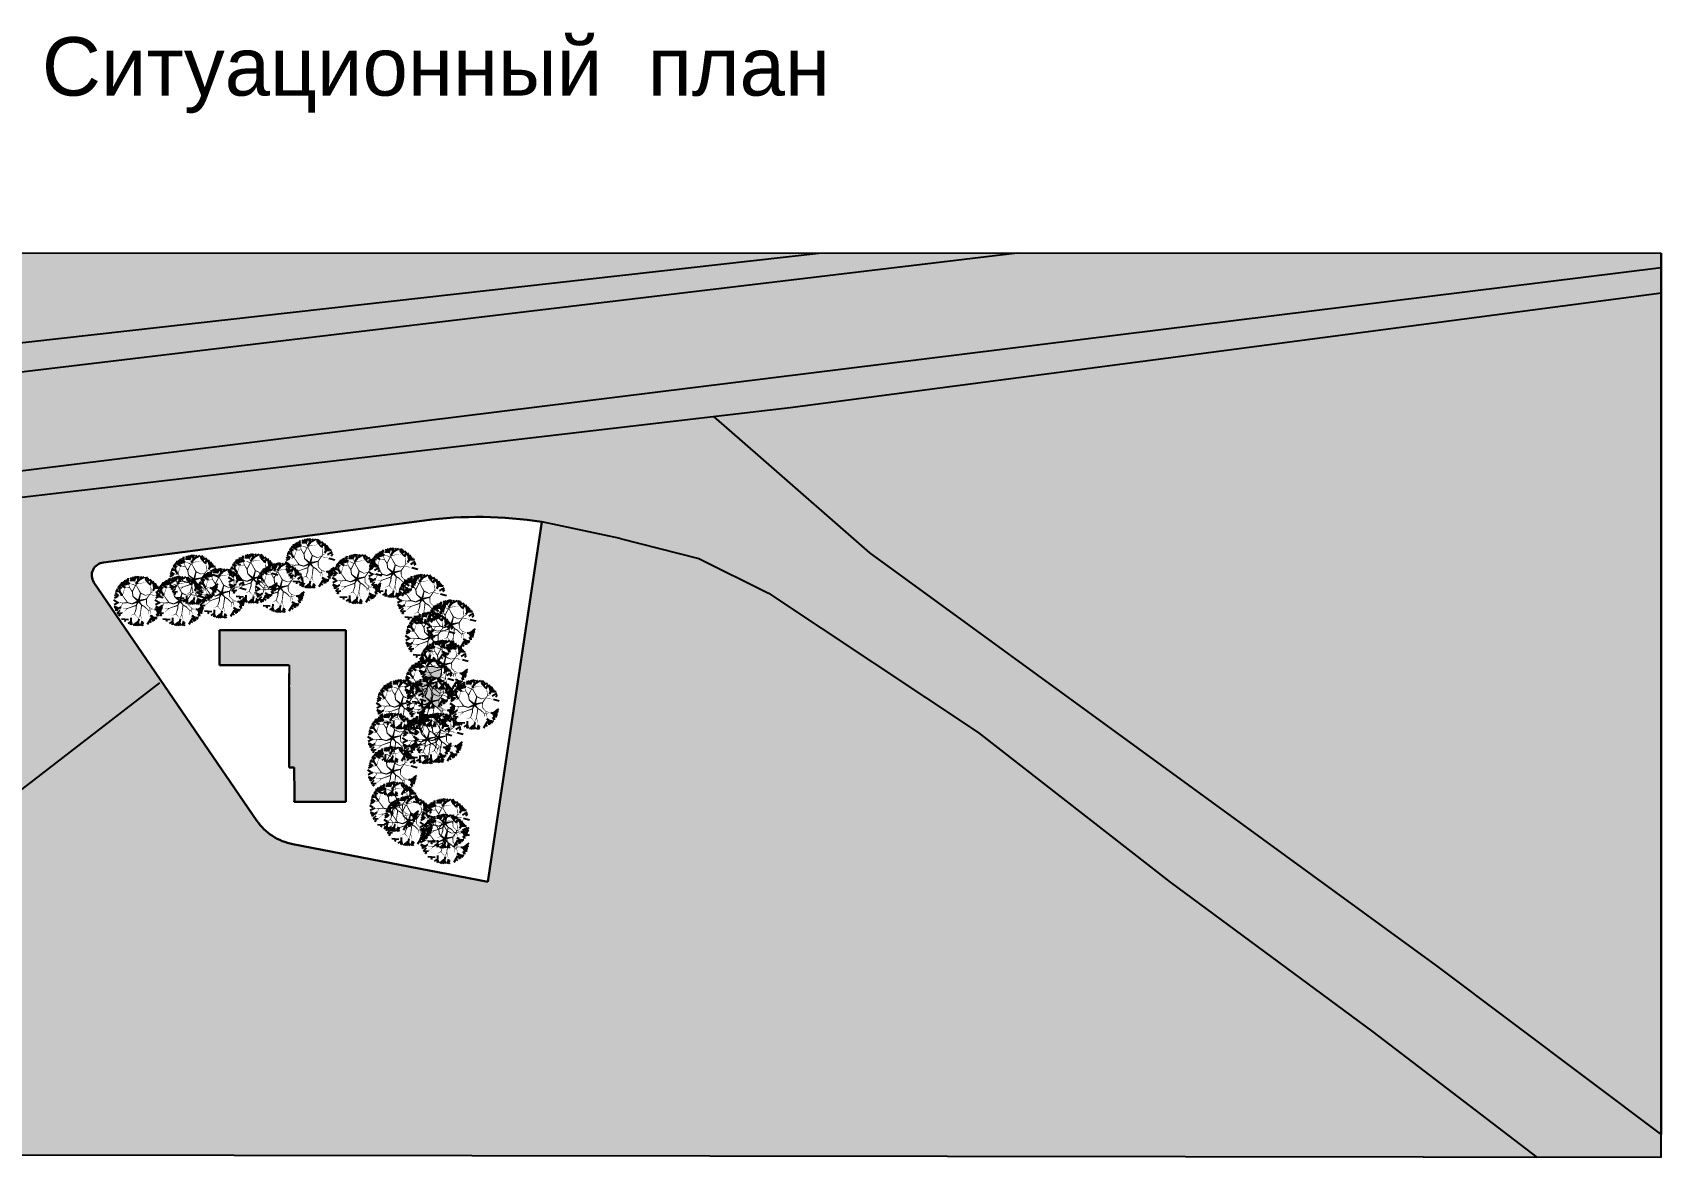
# Model space of a CAD drawing. Header units: millimetres. Extents: x 474215 to 2043163, y -374230 to 1199080.
# Drawn here: x 847060 to 1404431, y 12292 to 397206 of the extents above; entities that cross this region are included whole.
import ezdxf

# ---------------------------------------------------------------- set-up
doc = ezdxf.new("R2010")
doc.units = ezdxf.units.MM
doc.header["$MEASUREMENT"] = 0
doc.layers.add('trees', color=118, linetype='Continuous')
doc.layers.add('trees 2', color=114, linetype='Continuous')
doc.styles.get("Standard").update_dxf_attribs({"font": 'arial.ttf'})

# ---------------------------------------------------------------- blocks, each defined once
blk = doc.blocks.new('T55')
at = {"layer": 'trees'}
for points in [[(-1.53, 0.84), (-1.45, 1.43)], [(-0.97, 1.54), (-1.19, 1.64)], [(-1.1, 1.41), (-1.06, 1.64)], [(-0.96, 1.35), (-1, 1.75)], [(-0.7, 1.62), (-0.9, 1.77)], [(-0.63, 1.3), (-0.74, 1.85)], [(-0.72, 1.68), (-0.68, 1.89)], [(-0.68, 1.53), (-0.45, 1.92)], [(-0.62, 1.54), (-0.4, 1.96)], [(-0.51, 1.77), (-0.62, 1.91)], [(-0.12, 1.73), (-0.32, 1.96)], [(-0.01, 1.45), (-0.21, 1.99)], [(-0.11, 1.74), (0.05, 1.98)], [(0.1, 1.68), (0.66, 1.87)], [(0.36, 1.76), (0.33, 1.95)], [(0.8, 1.4), (1.15, 1.6)], [(0.9, 1.57), (0.98, 1.69)], [(0.97, 1.49), (0.96, 1.73)], [(1.06, 1.27), (1.19, 1.59)], [(1.1, 0.96), (1.37, 1.42)], [(1.21, 1.33), (1.41, 1.39)], [(1.38, 1.18), (1.46, 1.34)], [(-1.84, 0.11), (-2.06, -0.01)], [(-1.51, 0.02), (-2.05, 0.17)], [(-1.79, -0.03), (-2.04, 0.1)], [(-1.5, 0.06), (-2.04, -0.12)], [(-1.92, 0.05), (-2.03, 0.23)], [(-1.75, 0.08), (-1.99, 0.46)], [(-1.68, 0.67), (-1.97, 0.59)], [(-1.78, 0.33), (-1.96, 0.48)], [(-1.38, 0.65), (-1.95, 0.71)], [(-1.68, 0.69), (-1.82, 0.94)], [(-1.47, 0.6), (-1.75, 1.02)], [(-1.49, 1.11), (-1.67, 1.17)], [(1.13, 1.17), (1.6, 1.16)], [(1.22, 1.16), (1.57, 1.21)], [(1.36, 0.07), (1.66, -0.13), (1.89, -0.62)], [(1.41, 0.71), (1.67, 1.03)], [(1.53, 0.73), (1.85, 0.68)], [(1.6, 0.2), (1.95, 0.1)], [(1.67, 0.29), (1.86, 0.52)], [(1.74, 0.16), (1.92, 0.35)], [(-1.89, -0.07), (-2.02, -0.28)], [(-1.82, -0.35), (-2.01, -0.22)], [(-1.84, -0.25), (-2.01, -0.34)], [(-1.82, -0.25), (-1.98, -0.51)], [(-1.67, -0.01), (-1.83, -0.24)], [(-1.26, -1.04), (-1.76, -1.11)], [(-1.36, -1.29), (-1.44, -1.48)], [(-1.06, -1.26), (-1.32, -1.61)], [(-0.79, -1.31), (-0.88, -1.87)], [(0.7, -1.25), (0.65, -1.61), (0.32, -2.04)], [(1.18, -1.06), (1.45, -1.15), (1.53, -1.27)], [(1.21, -1.05), (1.59, -0.75), (1.87, -0.71)], [(1.29, -1.01), (1.69, -1.11)], [(1.35, -1.21), (1.48, -1.39)], [(1.37, -0.62), (1.91, -0.66)], [(1.37, -1.11), (1.46, -1.42)], [(1.44, -0.89), (1.76, -0.94)], [(1.57, -0.91), (1.65, -1.17)], [(1.61, -0.64), (1.81, -0.93)], [(1.64, -0.45), (1.98, -0.42)], [(1.65, -0.91), (1.86, -0.78)], [(1.66, -0.13), (1.99, -0.01)], [(1.78, -0.39), (1.94, -0.33)], [(1.81, -0.07), (1.95, -0.17)], [(1.83, -0.17), (1.98, -0.19)], [(-1.15, -1.44), (-1.38, -1.53)], [(-0.6, -1.8), (-0.85, -1.57), (-1.21, -1.7)], [(-0.97, -1.69), (-1.19, -1.71)], [(-1.01, -1.64), (-1.08, -1.77)], [(-0.84, -1.61), (-1.07, -1.78)], [(-0.85, -1.72), (-0.72, -1.93)], [(-0.77, -1.84), (-0.83, -1.9)], [(-0.81, -1.49), (-0.67, -1.74)], [(-0.67, -1.75), (-0.66, -1.94)], [(-0.66, -1.73), (-0.5, -1.99)], [(-0.45, -1.81), (-0.56, -2.01)], [(-0.39, -1.6), (-0.36, -1.88), (-0.42, -2)], [(-0.38, -1.62), (0.07, -1.82), (0.23, -2.06)], [(-0.09, -1.88), (-0.29, -2.06)], [(-0.12, -1.75), (-0.03, -2.06)], [(-0.05, -1.95), (0.15, -2.08)], [(0.47, -1.79), (0.62, -1.94)], [(0.48, -1.83), (0.59, -1.95)], [(0.59, -1.5), (0.78, -1.89)], [(0.65, -1.61), (0.91, -1.85)], [(0.77, -1.72), (0.75, -1.89)], [(1.28, -1.33), (0.95, -1.46), (0.91, -1.83)], [(0.92, -1.4), (0.99, -1.77)], [(0.94, -1.63), (1.03, -1.75)], [(0.95, -1.56), (1.2, -1.63)], [(1.03, -1.43), (1.32, -1.51)], [(1.23, -1.51), (1.26, -1.58)]]:
    blk.add_lwpolyline(points, dxfattribs=at)
for points in [[(-0.02, -0.04, 0.168, 0.084, 0), (-0.01, 0.35, 0.084, 0.084, 0), (-0.11, 0.6, 0.084, 0.0504, 0), (-0.15, 1.05, 0.0504, 0, 0), (-0.64, 1.29, 0, 0, 0), (-1.1, 1.42, 0, 0, 0), (-1.23, 1.52, 0, 0, 0)], [(-0.4, 0.17, 0.084, 0.0504, 0), (-0.6, 0.89, 0.0504, 0, 0), (-0.96, 1.35, 0, 0, 0), (-1.27, 1.52, 0, 0, 0)], [(-0.6, 0.9, 0.0504, 0, 0), (-0.61, 1.53, 0, 0, 0), (-0.89, 1.8, 0, 0, 0)], [(-0.14, 1.06, 0.0504, 0, 0), (0.11, 1.35, 0, 0, 0), (0, 1.45, 0, 0, 0), (0.17, 1.96, 0, 0, 0)], [(-0.04, -0.03, 0.168, 0.084, 0), (0.35, 0.38, 0.084, 0.084, 0), (0.73, 0.43, 0.084, 0.0504, 0), (1.09, 0.62, 0.0504, 0, 0), (1.07, 1.27, 0, 0, 0), (0.71, 1.87, 0, 0, 0)], [(0, 0.36, 0.084, 0.0504, 0), (0.55, 0.87, 0.0504, 0, 0), (0.8, 1.4, 0, 0, 0), (0.82, 1.75, 0, 0, 0)], [(0.56, 0.87, 0.0504, 0, 0), (1.13, 1.16, 0, 0, 0), (1.24, 1.54, 0, 0, 0)], [(-0.04, -0.03, 0.168, 0.084, 0), (-0.39, 0.15, 0.084, 0.084, 0), (-0.66, 0.18, 0.084, 0.0504, 0), (-1.08, 0.34, 0.0504, 0, 0), (-1.51, 0.01, 0, 0, 0), (-1.83, -0.35, 0, 0, 0), (-1.98, -0.42, 0, 0, 0)], [(-1.08, 0.1, 0.0504, 0, 0), (-1.5, 0.08, 0, 0, 0), (-1.77, 0.31, 0, 0, 0), (-2, 0.4, 0, 0, 0)], [(-0.02, -0.04, 0.168, 0.084, 0), (-0.56, -0.44, 0.084, 0.0504, 0), (-0.75, -0.04, 0.0504, 0.0336, 0), (-1.08, 0.1, 0.0336, 0.0336, 0), (-1.21, 0.31, 0.0504, 0, 0), (-1.45, 0.58, 0, 0, 0), (-1.89, 0.7, 0, 0, 0)], [(-1.09, 0.35, 0.0504, 0, 0), (-1.24, 0.71, 0, 0, 0), (-1.37, 0.65, 0, 0, 0), (-1.75, 1.03, 0, 0, 0)], [(-0.04, -0.03, 0.168, 0.084, 0), (0.07, -0.7, 0.084, 0.0504, 0), (-0.37, -0.69, 0.0504, 0.0336, 0), (-0.64, -0.91, 0.0336, 0.0336, 0), (-0.89, -0.94, 0.0504, 0, 0), (-1.24, -1.03, 0, 0, 0), (-1.54, -1.37, 0, 0, 0)], [(-0.02, -0.04, 0.168, 0.084, 0), (0.53, -0.21, 0.084, 0.084, 0), (0.73, -0.53, 0.084, 0.0504, 0), (1.07, -0.76, 0.0504, 0, 0), (1.64, -0.46, 0, 0, 0), (2.02, 0.13, 0, 0, 0)], [(0.74, 0.43, 0.084, 0.0504, 0), (1.35, 0.06, 0.0504, 0, 0), (1.45, -0.89, 0, 0, 0), (1.16, -1.68, 0, 0, 0)], [(1.1, 0.62, 0.0504, 0, 0), (1.8, 0.82, 0, 0, 0)], [(1.36, 0.07, 0.0504, 0, 0), (1.68, 0.28, 0, 0, 0), (1.93, 0.21, 0, 0, 0)], [(-0.56, -0.44, 0.084, 0.0504, 0), (-0.69, -1.09, 0.0504, 0, 0), (-0.88, -1.23, 0, 0, 0), (-1.29, -1.27, 0, 0, 0), (-1.64, -1.23, 0, 0, 0)], [(-0.64, -0.91, 0.0504, 0, 0), (-0.81, -1.31, 0, 0, 0), (-1.14, -1.44, 0, 0, 0), (-1.32, -1.61, 0, 0, 0)], [(0.74, -0.54, 0.084, 0.0504, 0), (0.69, -1.25, 0.0504, 0, 0), (-0.13, -1.76, 0, 0, 0), (-0.97, -1.85, 0, 0, 0)], [(-0.7, -1.08, 0.0504, 0.0504, 0), (-0.55, -1.4, 0.0504, 0, 0), (-0.39, -1.6, 0, 0, 0), (-0.67, -1.96, 0, 0, 0)], [(0.07, -0.7, 0.084, 0.0504, 0), (0.59, -1.1, 0.0504, 0, 0), (0.64, -1.32, 0, 0, 0), (0.49, -1.71, 0, 0, 0), (0.3, -2.01, 0, 0, 0)], [(0.58, -1.1, 0.0504, 0.0504, 0), (0.94, -1.11, 0.0504, 0, 0), (1.18, -1.06, 0, 0, 0), (1.39, -1.47, 0, 0, 0)], [(0.7, -1.25, 0.0504, 0, 0), (1.03, -1.45, 0, 0, 0), (1.08, -1.7, 0, 0, 0)], [(1.07, -0.77, 0.0504, 0, 0), (1.56, -1.32, 0, 0, 0)]]:
    blk.add_lwpolyline(points, format="xyseb", dxfattribs=at)

msp = doc.modelspace()

# ---------------------------------------------------------------- hatches: boundary and pattern name
h = msp.add_hatch(color=252)
h.dxf.hatch_style = 1
h.paths.add_polyline_path([(791762.4, 274886.5), (1183975.4, 321740.1), (1116067.7, 321753.4), (605422.6, 264298.1), (605422.6, 252580.3), (673742.3, 260758.6)])
h.paths.add_polyline_path([(842448.4, 321807), (790559.7, 321817.2), (605395, 300489.2), (605393.5, 293059)])
at = {"true_color": 0xc7c8ca}
h = msp.add_hatch(color=9, dxfattribs=at)
h.dxf.hatch_style = 1
h.paths.add_polyline_path([(1404398.7, 316767.9), (1404399.7, 321696.9), (1183975.4, 321740.1), (791762.4, 274886.5), (673742.3, 260758.6), (605422.6, 252580.3), (605422.6, 217776.2)])
h.paths.add_polyline_path([(1116067.7, 321753.4), (842448.4, 321807), (605422.6, 293062.5), (605422.6, 264298.1)])
h.paths.add_polyline_path([(790559.7, 321817.2), (605399.2, 321853.5), (605395, 300489.2)])
h.paths.add_polyline_path([(605422.6, 53272.3), (605422.6, 13435.7), (616439.1, 13419.1)], flags=0)
edge = h.paths.add_edge_path()
edge.add_arc((999533.7, 90486.2), 140976.4, 81.125141, 97.47834)
edge.add_line((981185.4, 230263.4), (871358.6, 215846.7))
edge.add_arc((871650.8, 211523.4), 4333.1, 93.866673, 214.33061)
edge.add_line((868072.5, 209079.7), (891220.6, 175184.8))
edge.add_line((891220.6, 175184.8), (835963.7, 132461.3))
edge.add_line((835963.7, 132461.3), (835963.7, 158800.2))
edge.add_line((835963.7, 158800.2), (828982.9, 165194.8))
edge.add_line((828982.9, 165194.8), (822002.1, 168566.5))
edge.add_line((822002.1, 168566.5), (815412.2, 170349.8))
edge.add_line((815412.2, 170349.8), (811149.5, 170422))
edge.add_line((811149.5, 170422), (808115.1, 169772.2))
edge.add_line((808115.1, 169772.2), (805803.1, 168400.5))
edge.add_line((805803.1, 168400.5), (804791.7, 166739.9))
edge.add_line((804791.7, 166739.9), (808662.1, 103414.1))
edge.add_line((808662.1, 103414.1), (811760.3, 50416.9))
edge.add_line((811760.3, 50416.9), (814777.7, 27914.4))
edge.add_line((814777.7, 27914.4), (819869.8, 13111.4))
edge.add_line((819869.8, 13111.4), (665169.6, 13345.4))
edge.add_line((665169.6, 13345.4), (652177.3, 59342.4))
edge.add_line((652177.3, 59342.4), (632718.4, 117291.6))
edge.add_line((632718.4, 117291.6), (611671.8, 166131.3))
edge.add_line((611671.8, 166131.3), (605422.6, 176509.3))
edge.add_line((605422.6, 176509.3), (605422.6, 210448.8))
edge.add_line((605422.6, 210448.8), (670295.2, 218024.9))
edge.add_line((670295.2, 218024.9), (818193.6, 235296.9))
edge.add_line((818193.6, 235296.9), (893199.2, 244056.3))
edge.add_line((893199.2, 244056.3), (985139.5, 254793.4))
edge.add_line((985139.5, 254793.4), (1080104, 265883.7))
edge.add_line((1080104, 265883.7), (1096189.4, 251818.9))
edge.add_line((1096189.4, 251818.9), (1133484.1, 219208.9))
edge.add_line((1133484.1, 219208.9), (1190929.5, 177316.4))
edge.add_line((1190929.5, 177316.4), (1327508.9, 77889.3))
edge.add_line((1327508.9, 77889.3), (1404340.6, 20130.2))
edge.add_line((1404340.6, 20130.2), (1404339.1, 12291.7))
edge.add_line((1404339.1, 12291.7), (1361873.4, 12351.2))
edge.add_line((1361873.4, 12351.2), (1305702.7, 55292.3))
edge.add_line((1305702.7, 55292.3), (1236359.5, 106521.3))
edge.add_line((1236359.5, 106521.3), (1170628.5, 157749.1))
edge.add_line((1170628.5, 157749.1), (1098897.8, 205421.7))
edge.add_line((1098897.8, 205421.7), (1075001.2, 217184.8))
edge.add_line((1075001.2, 217184.8), (1048112.9, 224033.7))
edge.add_line((1048112.9, 224033.7), (1021283.1, 229774.8))
h = msp.add_hatch(color=8)
h.dxf.hatch_style = 1
h.paths.add_polyline_path([(1404398.7, 316767.9), (1404399.7, 321696.9), (1183975.4, 321740.1), (791762.4, 274886.5), (673742.3, 260758.6), (605422.6, 252580.3), (605422.6, 217776.2)])
h.paths.add_polyline_path([(1116067.7, 321753.4), (842448.4, 321807), (605422.6, 293062.5), (605422.6, 264298.1)])
h.paths.add_polyline_path([(804791.7, 166739.9), (805803.1, 168400.5), (808115.1, 169772.2), (811149.5, 170422), (815412.2, 170349.8), (822002.1, 168566.5), (828982.9, 165194.8), (835963.7, 158800.2), (835963.7, 132461.3), (891220.6, 175184.8), (868072.5, 209079.7, -0.53867307), (870817.3, 215775.6), (981185.4, 230263.4, -0.07147564), (1021283.1, 229774.8), (1048112.9, 224033.7), (1075001.2, 217184.8), (1098897.8, 205421.7), (1170628.5, 157749.1), (1236359.5, 106521.3), (1305702.7, 55292.3), (1361873.4, 12351.2), (1404339.1, 12291.7), (1404340.6, 20130.2), (1327508.9, 77889.3), (1190929.5, 177316.4), (1133484.1, 219208.9), (1096189.4, 251818.9), (1080104, 265883.7), (985139.5, 254793.4), (893199.2, 244056.3), (818193.6, 235296.9), (670295.2, 218024.9), (605422.6, 210448.8), (605422.6, 176509.3), (611671.8, 166131.3), (632718.4, 117291.6), (652177.3, 59342.4), (665169.6, 13345.4), (819869.8, 13111.4), (814777.7, 27914.4), (811760.3, 50416.9), (808662.1, 103414.1)])
h = msp.add_hatch(color=252)
h.dxf.hatch_style = 1
h.paths.add_polyline_path([(818193.6, 235296.9), (893199.2, 244056.3), (985139.5, 254793.4), (1106268, 268939.2), (1235591, 285957.7), (1404339.1, 308164.4), (1404339.1, 316760.5), (605422.6, 217776.2), (605422.6, 210448.8), (670295.2, 218024.9)])
at = {"true_color": 0xacadaf}
h = msp.add_hatch(color=253, dxfattribs=at)
h.dxf.hatch_style = 1
h.paths.add_polyline_path([(1327508.9, 77889.3), (1404340.6, 20130.2), (1404397, 308172), (1235591, 285957.7), (1106268, 268939.2), (1080104, 265883.7), (1096189.4, 251818.9), (1133484.1, 219208.9), (1190929.5, 177316.4)])
h = msp.add_hatch(color=253, dxfattribs=at)
h.dxf.hatch_style = 1
h.paths.add_polyline_path([(1133484.1, 219208.9), (1096189.4, 251818.9), (1080104, 265883.7), (985139.5, 254793.4), (893199.2, 244056.3), (818193.6, 235296.9), (670295.2, 218024.9), (605422.6, 210448.8), (605422.6, 176509.3), (611671.8, 166131.3), (632718.4, 117291.6), (652177.3, 59342.4), (665169.6, 13345.4), (819869.8, 13111.4), (1404339.1, 12291.7), (1404340.6, 20130.2), (1327508.9, 77889.3), (1190929.5, 177316.4)])
h.paths.add_polyline_path([(1002842.1, 106626.6), (936122.3, 119494.4, -0.1952793), (923773.7, 127518.5), (868072.5, 209079.7, -0.53867307), (870817.3, 215775.6), (981185.4, 230263.4, -0.07147564), (1021283.1, 229774.8)], flags=16)
h.paths.add_polyline_path([(1002942.3, 161849.1), (1002981.2, 161843.7), (1002966.4, 161888.5)], flags=0)
h.paths.add_polyline_path([(998202.4, 159609.2), (998116.9, 159752.4), (998018.5, 159309.8), (998212.1, 159586.3)], flags=0)
h.paths.add_polyline_path([(990549.2, 150485), (990588.1, 150479.6), (990573.3, 150524.4)], flags=0)
h.paths.add_polyline_path([(985809.3, 148245.1), (985723.8, 148388.3), (985625.4, 147945.7), (985819, 148222.2)], flags=0)
h.paths.add_polyline_path([(986730.3, 150061), (986769.2, 150055.6), (986754.4, 150100.4)], flags=0)
h.paths.add_polyline_path([(981990.4, 147821), (981904.9, 147964.3), (981806.5, 147521.7), (982000.1, 147798.2)], flags=0)
h.paths.add_polyline_path([(974849.3, 139036.4), (974888.2, 139031), (974873.4, 139075.8)], flags=0)
h.paths.add_polyline_path([(970109.4, 136796.4), (970023.9, 136939.7), (969925.5, 136497.1), (970119.1, 136773.6)], flags=0)
h.paths.add_polyline_path([(992769.4, 121186.1), (992808.3, 121180.7), (992793.5, 121225.5)], flags=0)
h.paths.add_polyline_path([(988029.5, 118946.1), (987944, 119089.4), (987845.6, 118646.8), (988039.2, 118923.3)], flags=0)
h.paths.add_polyline_path([(993873.9, 125965.6), (993839.2, 125910.1), (993886.7, 125806.6), (994216.7, 125784.3), (994178.3, 126039.8)], flags=0)
h.paths.add_polyline_path([(992769.4, 115882.2), (992808.3, 115876.7), (992793.5, 115921.6)], flags=0)
h.paths.add_polyline_path([(988029.5, 113642.2), (987944, 113785.5), (987845.6, 113342.9), (988039.2, 113619.3)], flags=0)
h.paths.add_polyline_path([(980385, 122070.1), (980423.8, 122064.6), (980409, 122109.5)], flags=0)
h.paths.add_polyline_path([(975519.6, 126932), (975558.5, 126926.5), (975543.7, 126971.4)], flags=0)
h.paths.add_polyline_path([(970779.7, 124692), (970694.2, 124835.3), (970595.8, 124392.7), (970789.4, 124669.1)], flags=0)
h.paths.add_polyline_path([(967625.6, 137976.7), (967452.3, 137991.6), (967604.1, 137537.7)], flags=0)
h.paths.add_polyline_path([(963949.8, 140216.6), (963839.7, 140202.2), (963573, 139531.4), (964005.8, 139794.5)], flags=0)
h.paths.add_polyline_path([(962621.5, 141322.2), (963397.2, 141878.5), (963118.9, 142006), (962775.3, 142101.5), (961950.2, 141423.1)], flags=0)
h.paths.add_polyline_path([(974849.3, 150485), (974888.2, 150479.6), (974873.4, 150524.4)], flags=0)
h.paths.add_polyline_path([(977780.2, 161945), (977819, 161939.5), (977804.2, 161984.4)], flags=0)
h.paths.add_polyline_path([(973040.2, 159705), (972954.8, 159848.3), (972856.3, 159405.7), (973049.9, 159682.1)], flags=0)
h.paths.add_polyline_path([(988003.3, 162781.8), (988042.2, 162776.4), (988027.4, 162821.2)], flags=0)
h.paths.add_polyline_path([(987696, 185021.8), (987734.9, 185016.3), (987720.1, 185061.2)], flags=0)
h.paths.add_polyline_path([(982956.1, 182781.8), (982870.6, 182925), (982772.2, 182482.5), (982965.8, 182758.9)], flags=0)
h.paths.add_polyline_path([(984905.7, 197949.4), (984944.6, 197943.9), (984929.8, 197988.8)], flags=0)
h.paths.add_polyline_path([(980165.8, 195709.4), (980080.3, 195852.7), (979981.9, 195410.1), (980175.5, 195686.5)], flags=0)
h.paths.add_polyline_path([(975058, 206968.5), (975096.8, 206963.1), (975082, 207007.9)], flags=0)
h.paths.add_polyline_path([(962690, 204832.3), (962728.8, 204826.9), (962714, 204871.7)], flags=0)
h.paths.add_polyline_path([(957950, 202592.3), (957864.6, 202735.6), (957766.1, 202293), (957959.8, 202569.5)], flags=0)
h.paths.add_polyline_path([(955466.2, 203772.6), (955293, 203787.5), (955444.7, 203333.6)], flags=0)
h.paths.add_polyline_path([(946638.2, 210194.1), (946677, 210188.6), (946662.2, 210233.5)], flags=0)
h.paths.add_polyline_path([(941898.2, 207954.1), (941812.8, 208097.3), (941714.3, 207654.8), (941908, 207931.2)], flags=0)
h.paths.add_polyline_path([(936390.1, 201882.5), (936428.9, 201877), (936414.1, 201921.9)], flags=0)
h.paths.add_polyline_path([(931650.1, 199642.5), (931564.7, 199785.8), (931466.2, 199343.2), (931659.9, 199619.6)], flags=0)
h.paths.add_polyline_path([(927181.4, 204999.3), (927220.3, 204993.9), (927205.5, 205038.7)], flags=0)
h.paths.add_polyline_path([(916339.2, 199953), (916378, 199947.6), (916363.2, 199992.4)], flags=0)
h.paths.add_polyline_path([(911599.2, 197713.1), (911513.8, 197856.3), (911415.3, 197413.7), (911609, 197690.2)], flags=0)
h.paths.add_polyline_path([(902079.7, 197272.8), (902118.5, 197267.3), (902103.7, 197312.2)], flags=0)
h.paths.add_polyline_path([(897339.7, 195032.8), (897254.3, 195176.1), (897155.8, 194733.5), (897349.5, 195009.9)], flags=0)
h.paths.add_polyline_path([(887902.4, 197272.8), (887941.2, 197267.3), (887926.4, 197312.2)], flags=0)
h.paths.add_polyline_path([(883162.4, 195032.8), (883077, 195176.1), (882978.5, 194733.5), (883172.2, 195009.9)], flags=0)
h.paths.add_polyline_path([(880678.6, 196213), (880505.4, 196228), (880657.2, 195774)], flags=0)
h.paths.add_polyline_path([(877002.9, 198453), (876892.8, 198438.6), (876626, 197767.7), (877058.8, 198030.8)], flags=0)
h.paths.add_polyline_path([(906881.7, 204585), (906920.6, 204579.6), (906905.8, 204624.4)], flags=0)
h.paths.add_polyline_path([(909115.4, 198893.3), (908942.2, 198908.2), (909093.9, 198454.3)], flags=0)
h.paths.add_polyline_path([(922441.5, 202759.3), (922356, 202902.6), (922257.6, 202460), (922451.2, 202736.5)], flags=0)
h.paths.add_polyline_path([(939414.4, 209134.3), (939241.2, 209149.3), (939393, 208695.3)], flags=0)
h.paths.add_polyline_path([(935738.7, 211374.3), (935628.6, 211359.9), (935361.9, 210689), (935794.6, 210952.1)], flags=0)
h.paths.add_polyline_path([(951790.5, 206012.5), (951680.4, 205998.2), (951413.6, 205327.3), (951846.4, 205590.4)], flags=0)
h.paths.add_polyline_path([(970318, 204728.5), (970232.5, 204871.8), (970134.1, 204429.2), (970327.7, 204705.7)], flags=0)
h.paths.add_polyline_path([(967834.2, 205908.8), (967661, 205923.7), (967812.7, 205469.8)], flags=0)
h.paths.add_polyline_path([(994932, 189212.7), (994970.9, 189207.3), (994956.1, 189252.1)], flags=0)
h.paths.add_polyline_path([(992333.3, 175449), (992372.1, 175443.6), (992357.3, 175488.4)], flags=0)
h.paths.add_polyline_path([(987593.3, 173209), (987507.9, 173352.3), (987409.4, 172909.7), (987603.1, 173186.2)], flags=0)
h.paths.add_polyline_path([(995718.6, 160789.4), (995545.4, 160804.3), (995697.1, 160350.4)], flags=0)
h.paths.add_polyline_path([(992042.9, 163029.4), (991932.8, 163015), (991666, 162344.1), (992098.8, 162607.2)], flags=0)
h.paths.add_polyline_path([(983325.5, 149425.3), (983152.3, 149440.3), (983304, 148986.3)], flags=0)
h.paths.add_polyline_path([(979506.6, 149001.3), (979333.4, 149016.2), (979485.1, 148562.3)], flags=0)
h.paths.add_polyline_path([(970109.4, 148245.1), (970023.9, 148388.3), (969925.5, 147945.7), (970119.1, 148222.2)], flags=0)
h.paths.add_polyline_path([(967625.6, 149425.3), (967452.3, 149440.3), (967604.1, 148986.3)], flags=0)
h.paths.add_polyline_path([(963949.8, 151665.3), (963839.7, 151650.9), (963573, 150980), (964005.8, 151243.1)], flags=0)
h.paths.add_polyline_path([(970556.4, 160885.2), (970383.2, 160900.2), (970534.9, 160446.2)], flags=0)
h.paths.add_polyline_path([(987395.6, 168956.7), (987434.4, 168951.3), (987419.6, 168996.1)], flags=0)
h.paths.add_polyline_path([(990192.1, 186972.7), (990106.6, 187116), (990008.2, 186673.4), (990201.8, 186949.9)], flags=0)
h.paths.add_polyline_path([(980472.3, 183962), (980299.1, 183977), (980450.8, 183523)], flags=0)
h.paths.add_polyline_path([(987708.3, 188153), (987535, 188167.9), (987686.8, 187714)], flags=0)
h.paths.add_polyline_path([(985109.5, 174389.3), (984936.3, 174404.2), (985088.1, 173950.3)], flags=0)
h.paths.add_polyline_path([(981433.8, 176629.2), (981323.7, 176614.8), (981056.9, 175944), (981489.7, 176207.1)], flags=0)
h.paths.add_polyline_path([(980105.5, 177734.9), (980881.2, 178291.1), (980602.9, 178418.6), (980259.2, 178514.1), (979434.1, 177835.7)], flags=0)
h.paths.add_polyline_path([(990714.5, 164135), (991490.2, 164691.2), (991211.9, 164818.8), (990868.3, 164914.2), (990043.2, 164235.8)], flags=0)
h.paths.add_polyline_path([(985545.7, 114822.5), (985372.5, 114837.4), (985524.2, 114383.4)], flags=0)
h.paths.add_polyline_path([(985545.7, 120126.4), (985372.5, 120141.3), (985524.2, 119687.4)], flags=0)
h.paths.add_polyline_path([(968295.9, 125872.2), (968122.7, 125887.2), (968274.4, 125433.2)], flags=0)
h.paths.add_polyline_path([(981869.9, 122366.3), (981759.9, 122351.9), (981493.1, 121681.1), (981925.9, 121944.2)], flags=0)
h.paths.add_polyline_path([(962621.5, 152770.9), (963397.2, 153327.1), (963118.9, 153454.7), (962775.3, 153550.1), (961950.2, 152871.7)], flags=0)
h.paths.add_polyline_path([(966880.7, 163125.2), (966770.6, 163110.8), (966503.8, 162439.9), (966936.6, 162703)], flags=0)
h.paths.add_polyline_path([(965552.3, 164230.8), (966328, 164787.1), (966049.8, 164914.6), (965706.1, 165010), (964881, 164331.7)], flags=0)
h.paths.add_polyline_path([(994158.1, 128449.4), (994054.7, 128205.1), (994480, 128402.9)], flags=0)
h.paths.add_polyline_path([(964620.2, 128112.2), (964510.1, 128097.8), (964243.3, 127426.9), (964676.1, 127690)], flags=0)
h.paths.add_polyline_path([(963291.8, 129217.8), (964067.5, 129774.1), (963789.2, 129901.6), (963445.6, 129997), (962620.5, 129318.7)], flags=0)
h.paths.add_polyline_path([(967238.5, 129853.9), (967183, 129849.8), (967155.6, 129825.7)], flags=0)
h.paths.add_polyline_path([(965436.1, 134228.1), (964024.2, 134014.1), (961974.8, 133006.5), (963663.9, 131933), (967445.3, 131426.3)], flags=0)
h.paths.add_polyline_path([(976796.5, 186202), (976686.5, 186187.6), (976419.7, 185516.7), (976852.5, 185779.8)], flags=0)
h.paths.add_polyline_path([(975468.2, 187307.6), (976243.9, 187863.9), (975965.6, 187991.4), (975622, 188086.8), (974796.9, 187408.4)], flags=0)
h.paths.add_polyline_path([(954270.8, 133974.4), (936626.8, 133974.4), (936639.7, 136590.8), (936626.8, 145754.2), (934814.2, 145754.2), (934809.9, 174063.8), (934809.9, 174063.8), (934809.9, 177910.6), (934809.9, 180711.4), (910998.2, 180711.4), (910998.2, 192772), (934809.9, 192772), (954270.8, 192772), (954270.8, 145754.2)], flags=0)
h.paths.add_polyline_path([(977682, 196889.6), (977508.7, 196904.6), (977660.5, 196450.6)], flags=0)
h.paths.add_polyline_path([(950462.1, 207118.2), (951237.8, 207674.4), (950959.6, 207802), (950615.9, 207897.4), (949790.8, 207219)], flags=0)
h.paths.add_polyline_path([(929166.3, 200822.7), (928993.1, 200837.7), (929144.8, 200383.7)], flags=0)
h.paths.add_polyline_path([(925490.6, 203062.7), (925380.5, 203048.3), (925113.7, 202377.4), (925546.5, 202640.5)], flags=0)
h.paths.add_polyline_path([(919957.7, 203939.6), (919784.4, 203954.5), (919936.2, 203500.6)], flags=0)
h.paths.add_polyline_path([(916281.9, 206179.5), (916171.8, 206165.1), (915905.1, 205494.3), (916337.9, 205757.4)], flags=0)
h.paths.add_polyline_path([(914953.6, 207285.2), (915729.3, 207841.4), (915451, 207968.9), (915107.4, 208064.4), (914282.3, 207386)], flags=0)
h.paths.add_polyline_path([(905439.7, 201133.3), (905329.6, 201118.9), (905062.8, 200448), (905495.6, 200711.1)], flags=0)
h.paths.add_polyline_path([(902141.8, 202345), (902056.3, 202488.3), (901957.9, 202045.7), (902151.5, 202322.2)], flags=0)
h.paths.add_polyline_path([(899658, 203525.3), (899484.7, 203540.2), (899636.5, 203086.3)], flags=0)
h.paths.add_polyline_path([(894855.9, 196213), (894682.7, 196228), (894834.5, 195774)], flags=0)
h.paths.add_polyline_path([(891180.2, 198453), (891070.1, 198438.6), (890803.3, 197767.7), (891236.1, 198030.8)], flags=0)
h.paths.add_polyline_path([(904111.3, 202238.9), (904887, 202795.1), (904608.8, 202922.7), (904265.1, 203018.1), (903440, 202339.7)], flags=0)
h.paths.add_polyline_path([(895982.2, 205765.2), (895872.1, 205750.8), (895605.4, 205080), (896038.1, 205343.1)], flags=0)
h.paths.add_polyline_path([(889851.9, 199558.6), (890627.6, 200114.9), (890349.3, 200242.4), (890005.6, 200337.8), (889180.5, 199659.5)], flags=0)
h.paths.add_polyline_path([(875674.6, 199558.6), (876450.3, 200114.9), (876172, 200242.4), (875828.3, 200337.8), (875003.2, 199659.5)], flags=0)
at = {"lineweight": 30, "true_color": 0xed1f24}
h = msp.add_hatch(color=240, dxfattribs=at)
h.dxf.hatch_style = 1
h.paths.add_polyline_path([(954270.8, 192772), (934809.9, 192772), (910998.2, 192772), (910998.2, 180711.4), (934809.9, 180711.4), (934809.9, 177910.6), (934809.9, 174063.8), (934810, 174063.8), (934810, 173315.5), (934814.2, 145754.2), (936626.8, 145754.2), (936639.7, 136590.8), (936630.5, 134722.7), (936626.8, 133974.4), (954270.8, 133974.4), (954270.8, 145754.2)])
h = msp.add_hatch(color=9)
h.dxf.hatch_style = 1
h.paths.add_polyline_path([(982803.4, 168352.7), (981719.8, 169620.8), (981534.3, 169778), (981522.2, 169852.1), (981412.5, 169980.5), (981472.1, 170158.9), (981278.9, 171343), (980627.1, 172393.7), (980042.4, 172194.6), (979853.7, 172044.6), (979729.6, 172088.1), (979031.5, 171850.4), (978249.8, 171160.9), (978010.4, 170417.8), (978406.9, 170518.8), (980072.5, 169982.1), (980723.8, 169615), (979935.4, 169229.4), (980199.8, 168685.6), (979241.5, 167621.8), (979703.8, 167665), (981218.7, 167196.2), (982567.3, 167776.2)])
h.paths.add_polyline_path([(986125.1, 168852.4), (983844.5, 168326.9), (984071.5, 167476.6), (984413.2, 167029), (984476, 166978.8), (984529.3, 166876.9), (984608.3, 166773.4), (985441.3, 166307.4), (986781.7, 164969.5), (987313.8, 165102.6), (987193, 165926.2), (986175, 166992.4)])
h.paths.add_polyline_path([(986564.5, 169483.8), (986188, 169487.3), (986193.3, 170236.8), (985780.6, 170109), (984093.3, 170893.3), (983651.2, 169050.8), (983844.5, 168326.9), (986125.1, 168852.4)])
h.paths.add_polyline_path([(983438.8, 169846.3), (983681.1, 171646.2), (982767, 173315.8), (982769.6, 173327.7), (982373.4, 173504.6), (982225.1, 173224.5), (982066.1, 172881.6), (982012.8, 171776.6), (981472.1, 170158.9), (981522.2, 169852.1), (981719.8, 169620.8), (983375.3, 168218.7), (983456.1, 168237.4), (983651.2, 169050.8)])
h.paths.add_polyline_path([(984833.6, 172482.3), (983868.2, 173022.4), (983014.7, 174089.8), (982931.2, 174077.1), (982767, 173315.8), (984093.3, 170893.3), (985780.6, 170109), (986934.6, 170466.4), (986737.3, 171064.6), (986706, 171277.5), (986174, 171144.4)])
h.paths.add_polyline_path([(983099.5, 174102.6), (983077.2, 174011.6), (983868.2, 173022.4), (984833.6, 172482.3), (986174, 171144.4), (986706, 171277.5), (986585.3, 172101.1), (985567.2, 173167.3), (985532.3, 174470.9)])
h.paths.add_polyline_path([(982358.2, 173511.3), (981660.8, 173822.6), (980610.9, 173371.1), (979143.4, 173825.3), (979104.8, 173814.6), (978987, 173449.1), (979054.4, 173000.1), (979421.3, 172887.9), (979322.1, 172729.1), (980369.5, 172809.1), (981278.9, 171343), (981472.1, 170158.9), (982012.8, 171776.6), (982066.1, 172881.6)])
h.paths.add_polyline_path([(981459.6, 173912.4), (980432.5, 174137.2), (979845, 174680.1), (979786.1, 174617.9), (980164.2, 173509.4), (980610.9, 173371.1), (981660.8, 173822.6)])
h.paths.add_polyline_path([(981806.2, 175207.8), (981695.7, 175301.5), (981609.3, 175304.2), (981603, 175351.9), (980952.4, 175848.5), (980362.9, 175226.5), (980432.5, 174137.2), (981459.6, 173912.4), (981660.8, 173822.6), (982519.8, 174192)])
h.paths.add_polyline_path([(983192.1, 175845.2), (983122.9, 176007.6), (983301.2, 176299.8), (983485.5, 177068.2), (985172.9, 176283.9), (986415.8, 176668.9), (986950.6, 178268.9), (987003.8, 179373.9), (987650.1, 180767.1), (985548.7, 179863.4), (984033.8, 180332.2), (982316.1, 180171.6), (981297, 177661.6), (981489.3, 176210.6), (981766.4, 175980.9), (981850.9, 176152.7), (981806.8, 175947.5), (982166.5, 175649.4), (982020.6, 175026.2), (982507.7, 174613.7), (982888.8, 174580.8)])

# ---------------------------------------------------------------- linework, layer by layer
for p, q in [((605330.7, 321853.5), (1404399.7, 321696.9)), ((605330.7, 264287.8), (1116067.7, 321753.4)), ((1183975.4, 321740.1), (791762.4, 274886.5)), ((1404339.1, 12291.7), (1404399.7, 321696.9)), ((1404399.7, 321696.9), (1404347.4, 20125.1)), ((605330.7, 217764.8), (1404398.7, 316767.9)), ((1235591, 285957.7), (1404431, 308176.5)), ((1106268, 268939.2), (1235591, 285957.7)), ((985139.5, 254793.4), (1106268, 268939.2)), ((1080104, 265883.7), (1096189.4, 251818.9)), ((893199.2, 244056.3), (985139.5, 254793.4)), ((1096189.4, 251818.9), (1133484.1, 219208.9)), ((818193.6, 235296.9), (893199.2, 244056.3)), ((1048112.9, 224033.7), (1021283.1, 229774.8)), ((1048112.9, 224033.7), (1075001.2, 217184.8)), ((1133484.1, 219208.9), (1190929.5, 177316.4)), ((1075001.2, 217184.8), (1098897.8, 205421.7)), ((1098897.8, 205421.7), (1170628.5, 157749.1)), ((934809.9, 180711.4), (934809.9, 177910.6)), ((835963.7, 132461.3), (890633.1, 174730.5)), ((934810, 174063.8), (934809.9, 174063.8)), ((934810, 173315.5), (934810, 174063.8)), ((1190929.5, 177316.4), (1327508.9, 77889.3)), ((1170628.5, 157749.1), (1236359.5, 106521.3)), ((954225.6, 136590.8), (954270.8, 136590.8)), ((1236359.5, 106521.3), (1305702.7, 55292.3)), ((1327508.9, 77889.3), (1404431, 20062.2)), ((1305702.7, 55292.3), (1361951.3, 12291.7)), ((1404431, 20062.2), (1404431, 20062.2)), ((1404339.1, 12291.7), (819869.8, 13111.4))]:
    msp.add_line(p, q)
at = {"color": 18, "lineweight": 30, "true_color": 0x000000}
for p, q in [((1021283.1, 229774.8), (1002842.1, 106626.6)), ((934809.9, 192772), (910998.2, 192772)), ((910998.2, 192772), (910998.2, 180711.4)), ((954270.8, 192772), (934809.9, 192772)), ((954270.8, 145754.2), (954270.8, 192772)), ((910998.2, 180711.4), (934809.9, 180711.4)), ((934810, 173315.5), (934814.2, 145754.2)), ((934814.2, 145754.2), (934814.2, 145767.1)), ((936639.7, 136590.8), (936626.8, 145757.9)), ((954270.8, 133974.4), (954270.8, 145754.2)), ((936630.5, 134722.7), (936626.8, 133974.4)), ((936626.8, 133974.4), (954270.8, 133974.4))]:
    msp.add_line(p, q, dxfattribs=at)
at = {"lineweight": 30}
for p, q in [((934809.9, 177910.6), (934809.9, 174063.8)), ((934814.2, 145754.2), (936626.8, 145754.2)), ((936630.5, 134722.7), (936639.7, 136590.8))]:
    msp.add_line(p, q, dxfattribs=at)
at = {"color": 18, "lineweight": 30, "true_color": 0x000000}
msp.add_lwpolyline([(1002842.1, 106626.6), (936122.3, 119494.4, -0.1952793), (923773.7, 127518.5), (868072.5, 209079.7, -0.58005251), (871358.6, 215846.7), (981185.4, 230263.4, -0.07147564), (1021283.1, 229774.8, -2.25467737)], format="xyb", dxfattribs=at)

# ---------------------------------------------------------------- block references
at = {"layer": 'trees 2', "xscale": 4193.972798786528, "yscale": 4193.972798786528, "zscale": 4193.972798786528, "rotation": 156.5597868477934}
for p in [(941848.7, 215501), (970268.4, 212275.4), (902092.2, 209891.9), (922391.9, 210306.2), (931600.5, 207189.4), (957900.4, 210139.2), (883112.8, 202579.7), (897290.2, 202579.7), (911549.6, 205260), (982606, 174263.6), (972990.6, 167251.9), (983213.8, 168088.7), (970059.8, 155792), (985759.7, 155792), (981940.8, 155367.9), (970059.8, 144343.3), (970730.1, 132238.9), (975595.5, 127377), (987979.9, 126493), (987979.9, 121189.1)]:
    msp.add_blockref('T55', p, dxfattribs=at)
at = {"layer": 'trees 2', "color": 82, "xscale": 4193.972798786528, "yscale": 4193.972798786528, "zscale": 4193.972798786528, "rotation": 156.5597868477934}
for p in [(980116.2, 203256.3), (982906.5, 190328.7), (990142.5, 194519.6), (987543.8, 180755.9), (998152.8, 167156.1)]:
    msp.add_blockref('T55', p, dxfattribs=at)

# ---------------------------------------------------------------- texts
at = {"insert": (850252.5, 395630.9), "char_height": 20000, "attachment_point": 1}
msp.add_mtext_dynamic_manual_height_columns('Ситуационный  план', width=312885.26, gutter_width=3.74, heights=[0], dxfattribs=at)

doc.saveas('drawing.dxf')
